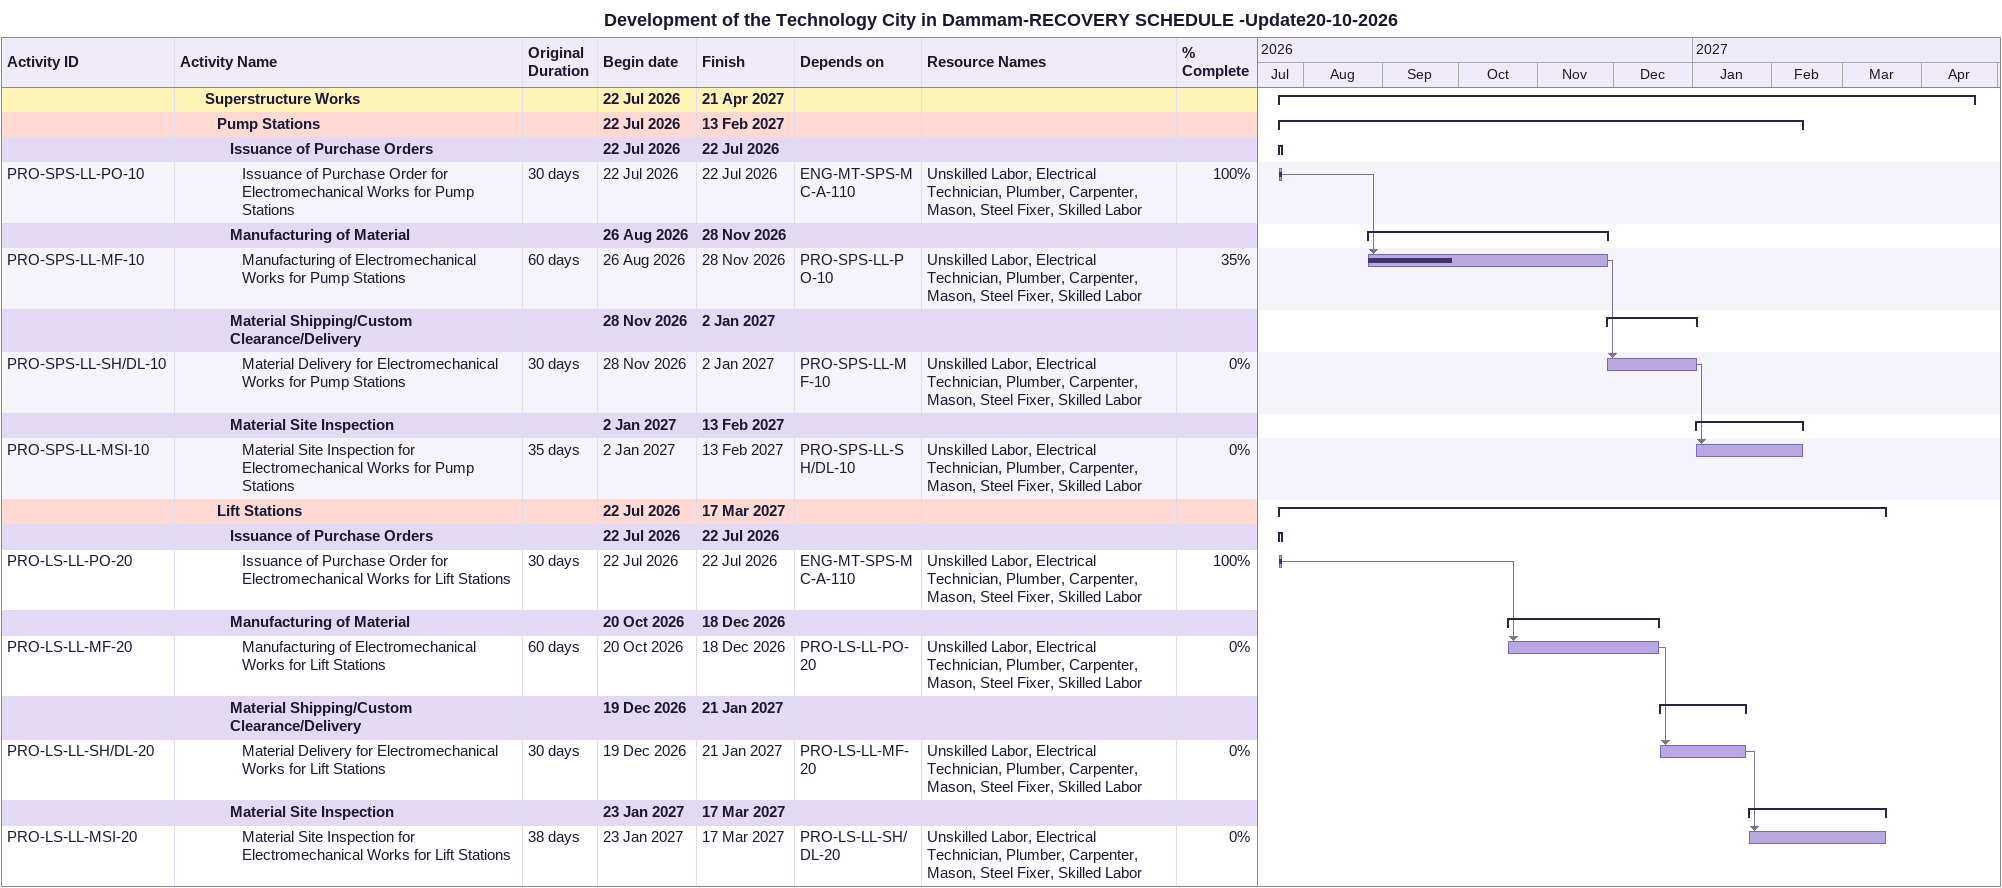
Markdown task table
Development of the Technology City in Dammam-RECOVERY SCHEDULE -Update20-10-2026

| ID | Level | Task | Original duration | Start | Finish | Predecessors | Resources | % complete |
|---|---|---|---|---|---|---|---|---|
|  | 3 | **Superstructure Works** |  | 2026-07-22 | 2027-04-21 |  |  |  |
|  | 4 | **Pump Stations** |  | 2026-07-22 | 2027-02-13 |  |  |  |
|  | 5 | **Issuance of Purchase Orders** |  | 2026-07-22 | 2026-07-22 |  |  |  |
| PRO-SPS-LL-PO-10 | 6 | Issuance of Purchase Order for Electromechanical Works for Pump Stations | 30d | 2026-07-22 | 2026-07-22 | ENG-MT-SPS-MC-A-110 | Unskilled Labor, Electrical Technician, Plumber, Carpenter, Mason, Steel Fixer, Skilled Labor | 100 |
|  | 5 | **Manufacturing of Material** |  | 2026-08-26 | 2026-11-28 |  |  |  |
| PRO-SPS-LL-MF-10 | 6 | Manufacturing of Electromechanical Works for Pump Stations | 60d | 2026-08-26 | 2026-11-28 | PRO-SPS-LL-PO-10 | Unskilled Labor, Electrical Technician, Plumber, Carpenter, Mason, Steel Fixer, Skilled Labor | 35 |
|  | 5 | **Material Shipping/Custom Clearance/Delivery** |  | 2026-11-28 | 2027-01-02 |  |  |  |
| PRO-SPS-LL-SH/DL-10 | 6 | Material Delivery for Electromechanical Works for Pump Stations | 30d | 2026-11-28 | 2027-01-02 | PRO-SPS-LL-MF-10 | Unskilled Labor, Electrical Technician, Plumber, Carpenter, Mason, Steel Fixer, Skilled Labor | 0 |
|  | 5 | **Material Site Inspection** |  | 2027-01-02 | 2027-02-13 |  |  |  |
| PRO-SPS-LL-MSI-10 | 6 | Material Site Inspection for Electromechanical Works for Pump Stations | 35d | 2027-01-02 | 2027-02-13 | PRO-SPS-LL-SH/DL-10 | Unskilled Labor, Electrical Technician, Plumber, Carpenter, Mason, Steel Fixer, Skilled Labor | 0 |
|  | 4 | **Lift Stations** |  | 2026-07-22 | 2027-03-17 |  |  |  |
|  | 5 | **Issuance of Purchase Orders** |  | 2026-07-22 | 2026-07-22 |  |  |  |
| PRO-LS-LL-PO-20 | 6 | Issuance of Purchase Order for Electromechanical Works for Lift Stations | 30d | 2026-07-22 | 2026-07-22 | ENG-MT-SPS-MC-A-110 | Unskilled Labor, Electrical Technician, Plumber, Carpenter, Mason, Steel Fixer, Skilled Labor | 100 |
|  | 5 | **Manufacturing of Material** |  | 2026-10-20 | 2026-12-18 |  |  |  |
| PRO-LS-LL-MF-20 | 6 | Manufacturing of Electromechanical Works for Lift Stations | 60d | 2026-10-20 | 2026-12-18 | PRO-LS-LL-PO-20 | Unskilled Labor, Electrical Technician, Plumber, Carpenter, Mason, Steel Fixer, Skilled Labor | 0 |
|  | 5 | **Material Shipping/Custom Clearance/Delivery** |  | 2026-12-19 | 2027-01-21 |  |  |  |
| PRO-LS-LL-SH/DL-20 | 6 | Material Delivery for Electromechanical Works for Lift Stations | 30d | 2026-12-19 | 2027-01-21 | PRO-LS-LL-MF-20 | Unskilled Labor, Electrical Technician, Plumber, Carpenter, Mason, Steel Fixer, Skilled Labor | 0 |
|  | 5 | **Material Site Inspection** |  | 2027-01-23 | 2027-03-17 |  |  |  |
| PRO-LS-LL-MSI-20 | 6 | Material Site Inspection for Electromechanical Works for Lift Stations | 38d | 2027-01-23 | 2027-03-17 | PRO-LS-LL-SH/DL-20 | Unskilled Labor, Electrical Technician, Plumber, Carpenter, Mason, Steel Fixer, Skilled Labor | 0 |
